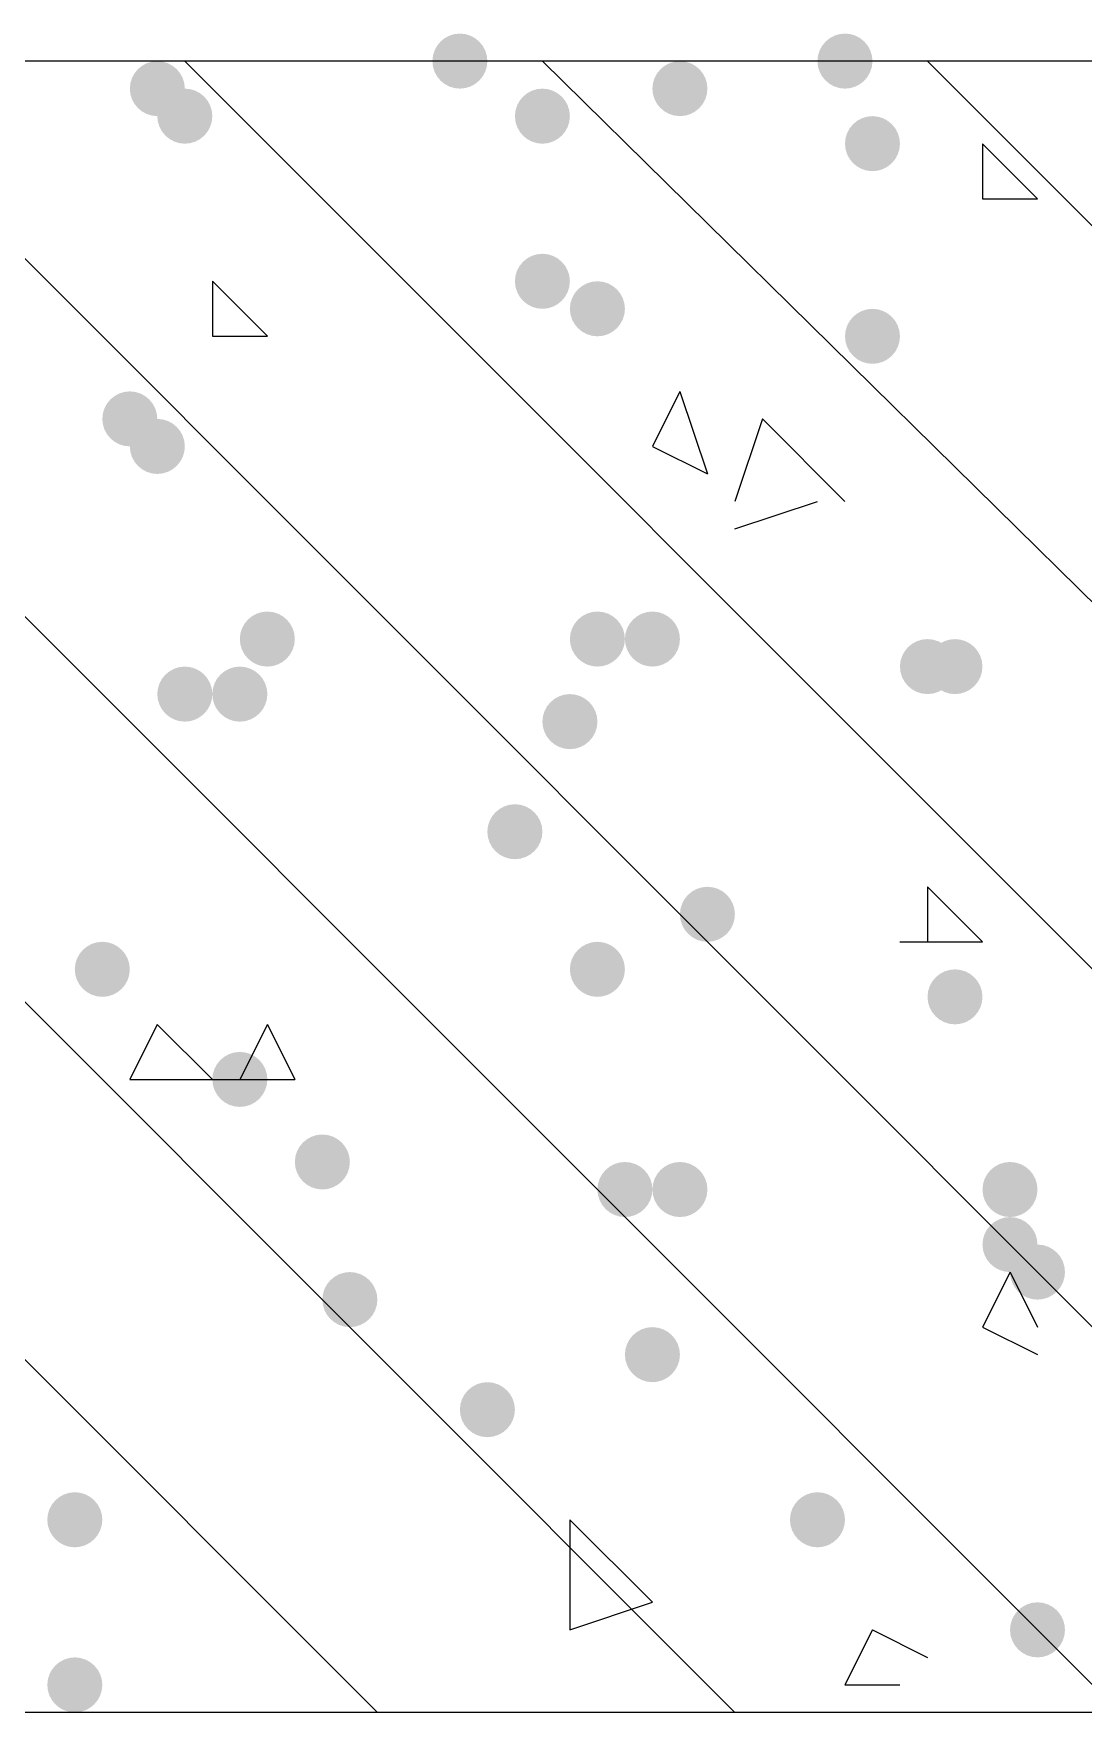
# Model space of a CAD drawing. Header units: inches. Extents: x 11 to 286, y 6 to 196.
# Drawn here: x 177.412 to 179.028, y 68.001 to 70.584 of the extents above; entities that cross this region are included whole.
import ezdxf

# ---------------------------------------------------------------- set-up
doc = ezdxf.new("R2010")
doc.units = ezdxf.units.IN
doc.header["$MEASUREMENT"] = 0
doc.layers.add('PDF_几何图形', color=7, linetype='Continuous')
doc.layers.add('PDF_实体填充', color=7, linetype='Continuous', true_color=0xffffff)

msp = doc.modelspace()

# ---------------------------------------------------------------- hatches: boundary and pattern name
at = {"layer": 'PDF_实体填充', "transparency": 33554559}
h = msp.add_hatch(color=7, dxfattribs=at)
edge = h.paths.add_edge_path(flags=0)
edge.add_spline(control_points=[(178.1104, 70.5414), (178.1104, 70.5182), (178.0914, 70.4991), (178.0681, 70.4991)], knot_values=[0, 0, 0, 0, 1, 1, 1, 1], degree=3, periodic=0)
edge.add_spline(control_points=[(178.0681, 70.4991), (178.0448, 70.4991), (178.0258, 70.5182), (178.0258, 70.5414)], knot_values=[0, 0, 0, 0, 1, 1, 1, 1], degree=3, periodic=0)
edge.add_line((178.0258, 70.5414), (178.0258, 70.5414))
edge.add_spline(control_points=[(178.0258, 70.5414), (178.0258, 70.5647), (178.0448, 70.5838), (178.0681, 70.5838)], knot_values=[0, 0, 0, 0, 1, 1, 1, 1], degree=3, periodic=0)
edge.add_spline(control_points=[(178.0681, 70.5838), (178.0914, 70.5838), (178.1104, 70.5647), (178.1104, 70.5414)], knot_values=[0, 0, 0, 0, 1, 1, 1, 1], degree=3, periodic=0)
edge.add_line((178.1104, 70.5414), (178.1104, 70.5414))
edge.add_line((178.1104, 70.5414), (178.1104, 70.5414))
h = msp.add_hatch(color=7, dxfattribs=at)
edge = h.paths.add_edge_path(flags=0)
edge.add_spline(control_points=[(178.7031, 70.5414), (178.7031, 70.5182), (178.6841, 70.4991), (178.6608, 70.4991)], knot_values=[0, 0, 0, 0, 1, 1, 1, 1], degree=3, periodic=0)
edge.add_spline(control_points=[(178.6608, 70.4991), (178.6375, 70.4991), (178.6184, 70.5182), (178.6184, 70.5414)], knot_values=[0, 0, 0, 0, 1, 1, 1, 1], degree=3, periodic=0)
edge.add_line((178.6184, 70.5414), (178.6184, 70.5414))
edge.add_spline(control_points=[(178.6184, 70.5414), (178.6184, 70.5647), (178.6375, 70.5838), (178.6608, 70.5838)], knot_values=[0, 0, 0, 0, 1, 1, 1, 1], degree=3, periodic=0)
edge.add_spline(control_points=[(178.6608, 70.5838), (178.6841, 70.5838), (178.7031, 70.5647), (178.7031, 70.5414)], knot_values=[0, 0, 0, 0, 1, 1, 1, 1], degree=3, periodic=0)
edge.add_line((178.7031, 70.5414), (178.7031, 70.5414))
edge.add_line((178.7031, 70.5414), (178.7031, 70.5414))
h = msp.add_hatch(color=7, dxfattribs=at)
edge = h.paths.add_edge_path(flags=0)
edge.add_spline(control_points=[(177.6448, 70.4991), (177.6448, 70.4758), (177.6257, 70.4568), (177.6024, 70.4568)], knot_values=[0, 0, 0, 0, 1, 1, 1, 1], degree=3, periodic=0)
edge.add_spline(control_points=[(177.6024, 70.4568), (177.5792, 70.4568), (177.5601, 70.4758), (177.5601, 70.4991)], knot_values=[0, 0, 0, 0, 1, 1, 1, 1], degree=3, periodic=0)
edge.add_line((177.5601, 70.4991), (177.5601, 70.4991))
edge.add_spline(control_points=[(177.5601, 70.4991), (177.5601, 70.5224), (177.5792, 70.5414), (177.6024, 70.5414)], knot_values=[0, 0, 0, 0, 1, 1, 1, 1], degree=3, periodic=0)
edge.add_spline(control_points=[(177.6024, 70.5414), (177.6257, 70.5414), (177.6448, 70.5224), (177.6448, 70.4991)], knot_values=[0, 0, 0, 0, 1, 1, 1, 1], degree=3, periodic=0)
edge.add_line((177.6448, 70.4991), (177.6448, 70.4991))
edge.add_line((177.6448, 70.4991), (177.6448, 70.4991))
h = msp.add_hatch(color=7, dxfattribs=at)
edge = h.paths.add_edge_path(flags=0)
edge.add_spline(control_points=[(178.4491, 70.4991), (178.4491, 70.4758), (178.4301, 70.4568), (178.4068, 70.4568)], knot_values=[0, 0, 0, 0, 1, 1, 1, 1], degree=3, periodic=0)
edge.add_spline(control_points=[(178.4068, 70.4568), (178.3835, 70.4568), (178.3644, 70.4758), (178.3644, 70.4991)], knot_values=[0, 0, 0, 0, 1, 1, 1, 1], degree=3, periodic=0)
edge.add_line((178.3644, 70.4991), (178.3644, 70.4991))
edge.add_spline(control_points=[(178.3644, 70.4991), (178.3644, 70.5224), (178.3835, 70.5414), (178.4068, 70.5414)], knot_values=[0, 0, 0, 0, 1, 1, 1, 1], degree=3, periodic=0)
edge.add_spline(control_points=[(178.4068, 70.5414), (178.4301, 70.5414), (178.4491, 70.5224), (178.4491, 70.4991)], knot_values=[0, 0, 0, 0, 1, 1, 1, 1], degree=3, periodic=0)
edge.add_line((178.4491, 70.4991), (178.4491, 70.4991))
edge.add_line((178.4491, 70.4991), (178.4491, 70.4991))
h = msp.add_hatch(color=7, dxfattribs=at)
edge = h.paths.add_edge_path(flags=0)
edge.add_spline(control_points=[(177.6871, 70.4568), (177.6871, 70.4335), (177.6681, 70.4144), (177.6448, 70.4144)], knot_values=[0, 0, 0, 0, 1, 1, 1, 1], degree=3, periodic=0)
edge.add_spline(control_points=[(177.6448, 70.4144), (177.6215, 70.4144), (177.6024, 70.4335), (177.6024, 70.4568)], knot_values=[0, 0, 0, 0, 1, 1, 1, 1], degree=3, periodic=0)
edge.add_line((177.6024, 70.4568), (177.6024, 70.4568))
edge.add_spline(control_points=[(177.6024, 70.4568), (177.6024, 70.4801), (177.6215, 70.4991), (177.6448, 70.4991)], knot_values=[0, 0, 0, 0, 1, 1, 1, 1], degree=3, periodic=0)
edge.add_spline(control_points=[(177.6448, 70.4991), (177.6681, 70.4991), (177.6871, 70.4801), (177.6871, 70.4568)], knot_values=[0, 0, 0, 0, 1, 1, 1, 1], degree=3, periodic=0)
edge.add_line((177.6871, 70.4568), (177.6871, 70.4568))
edge.add_line((177.6871, 70.4568), (177.6871, 70.4568))
h = msp.add_hatch(color=7, dxfattribs=at)
edge = h.paths.add_edge_path(flags=0)
edge.add_spline(control_points=[(178.2374, 70.4568), (178.2374, 70.4335), (178.2184, 70.4144), (178.1951, 70.4144)], knot_values=[0, 0, 0, 0, 1, 1, 1, 1], degree=3, periodic=0)
edge.add_spline(control_points=[(178.1951, 70.4144), (178.1718, 70.4144), (178.1528, 70.4335), (178.1528, 70.4568)], knot_values=[0, 0, 0, 0, 1, 1, 1, 1], degree=3, periodic=0)
edge.add_line((178.1528, 70.4568), (178.1528, 70.4568))
edge.add_spline(control_points=[(178.1528, 70.4568), (178.1528, 70.4801), (178.1718, 70.4991), (178.1951, 70.4991)], knot_values=[0, 0, 0, 0, 1, 1, 1, 1], degree=3, periodic=0)
edge.add_spline(control_points=[(178.1951, 70.4991), (178.2184, 70.4991), (178.2374, 70.4801), (178.2374, 70.4568)], knot_values=[0, 0, 0, 0, 1, 1, 1, 1], degree=3, periodic=0)
edge.add_line((178.2374, 70.4568), (178.2374, 70.4568))
edge.add_line((178.2374, 70.4568), (178.2374, 70.4568))
h = msp.add_hatch(color=7, dxfattribs=at)
edge = h.paths.add_edge_path(flags=0)
edge.add_spline(control_points=[(178.7454, 70.4144), (178.7454, 70.3912), (178.7264, 70.3721), (178.7031, 70.3721)], knot_values=[0, 0, 0, 0, 1, 1, 1, 1], degree=3, periodic=0)
edge.add_spline(control_points=[(178.7031, 70.3721), (178.6798, 70.3721), (178.6608, 70.3912), (178.6608, 70.4144)], knot_values=[0, 0, 0, 0, 1, 1, 1, 1], degree=3, periodic=0)
edge.add_line((178.6608, 70.4144), (178.6608, 70.4144))
edge.add_spline(control_points=[(178.6608, 70.4144), (178.6608, 70.4377), (178.6798, 70.4568), (178.7031, 70.4568)], knot_values=[0, 0, 0, 0, 1, 1, 1, 1], degree=3, periodic=0)
edge.add_spline(control_points=[(178.7031, 70.4568), (178.7264, 70.4568), (178.7454, 70.4377), (178.7454, 70.4144)], knot_values=[0, 0, 0, 0, 1, 1, 1, 1], degree=3, periodic=0)
edge.add_line((178.7454, 70.4144), (178.7454, 70.4144))
edge.add_line((178.7454, 70.4144), (178.7454, 70.4144))
h = msp.add_hatch(color=7, dxfattribs=at)
edge = h.paths.add_edge_path(flags=0)
edge.add_spline(control_points=[(178.2374, 70.2028), (178.2374, 70.1795), (178.2184, 70.1604), (178.1951, 70.1604)], knot_values=[0, 0, 0, 0, 1, 1, 1, 1], degree=3, periodic=0)
edge.add_spline(control_points=[(178.1951, 70.1604), (178.1718, 70.1604), (178.1528, 70.1795), (178.1528, 70.2028)], knot_values=[0, 0, 0, 0, 1, 1, 1, 1], degree=3, periodic=0)
edge.add_line((178.1528, 70.2028), (178.1528, 70.2028))
edge.add_spline(control_points=[(178.1528, 70.2028), (178.1528, 70.2261), (178.1718, 70.2451), (178.1951, 70.2451)], knot_values=[0, 0, 0, 0, 1, 1, 1, 1], degree=3, periodic=0)
edge.add_spline(control_points=[(178.1951, 70.2451), (178.2184, 70.2451), (178.2374, 70.2261), (178.2374, 70.2028)], knot_values=[0, 0, 0, 0, 1, 1, 1, 1], degree=3, periodic=0)
edge.add_line((178.2374, 70.2028), (178.2374, 70.2028))
edge.add_line((178.2374, 70.2028), (178.2374, 70.2028))
h = msp.add_hatch(color=7, dxfattribs=at)
edge = h.paths.add_edge_path(flags=0)
edge.add_spline(control_points=[(178.3221, 70.1604), (178.3221, 70.1372), (178.3031, 70.1181), (178.2798, 70.1181)], knot_values=[0, 0, 0, 0, 1, 1, 1, 1], degree=3, periodic=0)
edge.add_spline(control_points=[(178.2798, 70.1181), (178.2565, 70.1181), (178.2374, 70.1372), (178.2374, 70.1604)], knot_values=[0, 0, 0, 0, 1, 1, 1, 1], degree=3, periodic=0)
edge.add_line((178.2374, 70.1604), (178.2374, 70.1604))
edge.add_spline(control_points=[(178.2374, 70.1604), (178.2374, 70.1837), (178.2565, 70.2028), (178.2798, 70.2028)], knot_values=[0, 0, 0, 0, 1, 1, 1, 1], degree=3, periodic=0)
edge.add_spline(control_points=[(178.2798, 70.2028), (178.3031, 70.2028), (178.3221, 70.1837), (178.3221, 70.1604)], knot_values=[0, 0, 0, 0, 1, 1, 1, 1], degree=3, periodic=0)
edge.add_line((178.3221, 70.1604), (178.3221, 70.1604))
edge.add_line((178.3221, 70.1604), (178.3221, 70.1604))
h = msp.add_hatch(color=7, dxfattribs=at)
edge = h.paths.add_edge_path(flags=0)
edge.add_spline(control_points=[(178.7454, 70.1181), (178.7454, 70.0948), (178.7264, 70.0758), (178.7031, 70.0758)], knot_values=[0, 0, 0, 0, 1, 1, 1, 1], degree=3, periodic=0)
edge.add_spline(control_points=[(178.7031, 70.0758), (178.6798, 70.0758), (178.6608, 70.0948), (178.6608, 70.1181)], knot_values=[0, 0, 0, 0, 1, 1, 1, 1], degree=3, periodic=0)
edge.add_line((178.6608, 70.1181), (178.6608, 70.1181))
edge.add_spline(control_points=[(178.6608, 70.1181), (178.6608, 70.1414), (178.6798, 70.1604), (178.7031, 70.1604)], knot_values=[0, 0, 0, 0, 1, 1, 1, 1], degree=3, periodic=0)
edge.add_spline(control_points=[(178.7031, 70.1604), (178.7264, 70.1604), (178.7454, 70.1414), (178.7454, 70.1181)], knot_values=[0, 0, 0, 0, 1, 1, 1, 1], degree=3, periodic=0)
edge.add_line((178.7454, 70.1181), (178.7454, 70.1181))
edge.add_line((178.7454, 70.1181), (178.7454, 70.1181))
h = msp.add_hatch(color=7, dxfattribs=at)
edge = h.paths.add_edge_path(flags=0)
edge.add_spline(control_points=[(177.6024, 69.9911), (177.6024, 69.9678), (177.5834, 69.9488), (177.5601, 69.9488)], knot_values=[0, 0, 0, 0, 1, 1, 1, 1], degree=3, periodic=0)
edge.add_spline(control_points=[(177.5601, 69.9488), (177.5368, 69.9488), (177.5178, 69.9678), (177.5178, 69.9911)], knot_values=[0, 0, 0, 0, 1, 1, 1, 1], degree=3, periodic=0)
edge.add_line((177.5178, 69.9911), (177.5178, 69.9911))
edge.add_spline(control_points=[(177.5178, 69.9911), (177.5178, 70.0144), (177.5368, 70.0334), (177.5601, 70.0334)], knot_values=[0, 0, 0, 0, 1, 1, 1, 1], degree=3, periodic=0)
edge.add_spline(control_points=[(177.5601, 70.0334), (177.5834, 70.0334), (177.6024, 70.0144), (177.6024, 69.9911)], knot_values=[0, 0, 0, 0, 1, 1, 1, 1], degree=3, periodic=0)
edge.add_line((177.6024, 69.9911), (177.6024, 69.9911))
edge.add_line((177.6024, 69.9911), (177.6024, 69.9911))
h = msp.add_hatch(color=7, dxfattribs=at)
edge = h.paths.add_edge_path(flags=0)
edge.add_spline(control_points=[(177.6448, 69.9488), (177.6448, 69.9255), (177.6257, 69.9064), (177.6024, 69.9064)], knot_values=[0, 0, 0, 0, 1, 1, 1, 1], degree=3, periodic=0)
edge.add_spline(control_points=[(177.6024, 69.9064), (177.5792, 69.9064), (177.5601, 69.9255), (177.5601, 69.9488)], knot_values=[0, 0, 0, 0, 1, 1, 1, 1], degree=3, periodic=0)
edge.add_line((177.5601, 69.9488), (177.5601, 69.9488))
edge.add_spline(control_points=[(177.5601, 69.9488), (177.5601, 69.9721), (177.5792, 69.9911), (177.6024, 69.9911)], knot_values=[0, 0, 0, 0, 1, 1, 1, 1], degree=3, periodic=0)
edge.add_spline(control_points=[(177.6024, 69.9911), (177.6257, 69.9911), (177.6448, 69.9721), (177.6448, 69.9488)], knot_values=[0, 0, 0, 0, 1, 1, 1, 1], degree=3, periodic=0)
edge.add_line((177.6448, 69.9488), (177.6448, 69.9488))
edge.add_line((177.6448, 69.9488), (177.6448, 69.9488))
h = msp.add_hatch(color=7, dxfattribs=at)
edge = h.paths.add_edge_path(flags=0)
edge.add_spline(control_points=[(177.8141, 69.6524), (177.8141, 69.6292), (177.7951, 69.6101), (177.7718, 69.6101)], knot_values=[0, 0, 0, 0, 1, 1, 1, 1], degree=3, periodic=0)
edge.add_spline(control_points=[(177.7718, 69.6101), (177.7485, 69.6101), (177.7294, 69.6292), (177.7294, 69.6524)], knot_values=[0, 0, 0, 0, 1, 1, 1, 1], degree=3, periodic=0)
edge.add_line((177.7294, 69.6524), (177.7294, 69.6524))
edge.add_spline(control_points=[(177.7294, 69.6524), (177.7294, 69.6757), (177.7485, 69.6948), (177.7718, 69.6948)], knot_values=[0, 0, 0, 0, 1, 1, 1, 1], degree=3, periodic=0)
edge.add_spline(control_points=[(177.7718, 69.6948), (177.7951, 69.6948), (177.8141, 69.6757), (177.8141, 69.6524)], knot_values=[0, 0, 0, 0, 1, 1, 1, 1], degree=3, periodic=0)
edge.add_line((177.8141, 69.6524), (177.8141, 69.6524))
edge.add_line((177.8141, 69.6524), (177.8141, 69.6524))
h = msp.add_hatch(color=7, dxfattribs=at)
edge = h.paths.add_edge_path(flags=0)
edge.add_spline(control_points=[(178.3221, 69.6524), (178.3221, 69.6292), (178.3031, 69.6101), (178.2798, 69.6101)], knot_values=[0, 0, 0, 0, 1, 1, 1, 1], degree=3, periodic=0)
edge.add_spline(control_points=[(178.2798, 69.6101), (178.2565, 69.6101), (178.2374, 69.6292), (178.2374, 69.6524)], knot_values=[0, 0, 0, 0, 1, 1, 1, 1], degree=3, periodic=0)
edge.add_line((178.2374, 69.6524), (178.2374, 69.6524))
edge.add_spline(control_points=[(178.2374, 69.6524), (178.2374, 69.6757), (178.2565, 69.6948), (178.2798, 69.6948)], knot_values=[0, 0, 0, 0, 1, 1, 1, 1], degree=3, periodic=0)
edge.add_spline(control_points=[(178.2798, 69.6948), (178.3031, 69.6948), (178.3221, 69.6757), (178.3221, 69.6524)], knot_values=[0, 0, 0, 0, 1, 1, 1, 1], degree=3, periodic=0)
edge.add_line((178.3221, 69.6524), (178.3221, 69.6524))
edge.add_line((178.3221, 69.6524), (178.3221, 69.6524))
h = msp.add_hatch(color=7, dxfattribs=at)
edge = h.paths.add_edge_path(flags=0)
edge.add_spline(control_points=[(178.4068, 69.6524), (178.4068, 69.6292), (178.3877, 69.6101), (178.3644, 69.6101)], knot_values=[0, 0, 0, 0, 1, 1, 1, 1], degree=3, periodic=0)
edge.add_spline(control_points=[(178.3644, 69.6101), (178.3412, 69.6101), (178.3221, 69.6292), (178.3221, 69.6524)], knot_values=[0, 0, 0, 0, 1, 1, 1, 1], degree=3, periodic=0)
edge.add_line((178.3221, 69.6524), (178.3221, 69.6524))
edge.add_spline(control_points=[(178.3221, 69.6524), (178.3221, 69.6757), (178.3412, 69.6948), (178.3644, 69.6948)], knot_values=[0, 0, 0, 0, 1, 1, 1, 1], degree=3, periodic=0)
edge.add_spline(control_points=[(178.3644, 69.6948), (178.3877, 69.6948), (178.4068, 69.6757), (178.4068, 69.6524)], knot_values=[0, 0, 0, 0, 1, 1, 1, 1], degree=3, periodic=0)
edge.add_line((178.4068, 69.6524), (178.4068, 69.6524))
edge.add_line((178.4068, 69.6524), (178.4068, 69.6524))
h = msp.add_hatch(color=7, dxfattribs=at)
edge = h.paths.add_edge_path(flags=0)
edge.add_spline(control_points=[(178.8301, 69.6101), (178.8301, 69.5868), (178.8111, 69.5678), (178.7878, 69.5678)], knot_values=[0, 0, 0, 0, 1, 1, 1, 1], degree=3, periodic=0)
edge.add_spline(control_points=[(178.7878, 69.5678), (178.7645, 69.5678), (178.7454, 69.5868), (178.7454, 69.6101)], knot_values=[0, 0, 0, 0, 1, 1, 1, 1], degree=3, periodic=0)
edge.add_line((178.7454, 69.6101), (178.7454, 69.6101))
edge.add_spline(control_points=[(178.7454, 69.6101), (178.7454, 69.6334), (178.7645, 69.6524), (178.7878, 69.6524)], knot_values=[0, 0, 0, 0, 1, 1, 1, 1], degree=3, periodic=0)
edge.add_spline(control_points=[(178.7878, 69.6524), (178.8111, 69.6524), (178.8301, 69.6334), (178.8301, 69.6101)], knot_values=[0, 0, 0, 0, 1, 1, 1, 1], degree=3, periodic=0)
edge.add_line((178.8301, 69.6101), (178.8301, 69.6101))
edge.add_line((178.8301, 69.6101), (178.8301, 69.6101))
h = msp.add_hatch(color=7, dxfattribs=at)
edge = h.paths.add_edge_path(flags=0)
edge.add_spline(control_points=[(178.8724, 69.6101), (178.8724, 69.5868), (178.8534, 69.5678), (178.8301, 69.5678)], knot_values=[0, 0, 0, 0, 1, 1, 1, 1], degree=3, periodic=0)
edge.add_spline(control_points=[(178.8301, 69.5678), (178.8068, 69.5678), (178.7878, 69.5868), (178.7878, 69.6101)], knot_values=[0, 0, 0, 0, 1, 1, 1, 1], degree=3, periodic=0)
edge.add_line((178.7878, 69.6101), (178.7878, 69.6101))
edge.add_spline(control_points=[(178.7878, 69.6101), (178.7878, 69.6334), (178.8068, 69.6524), (178.8301, 69.6524)], knot_values=[0, 0, 0, 0, 1, 1, 1, 1], degree=3, periodic=0)
edge.add_spline(control_points=[(178.8301, 69.6524), (178.8534, 69.6524), (178.8724, 69.6334), (178.8724, 69.6101)], knot_values=[0, 0, 0, 0, 1, 1, 1, 1], degree=3, periodic=0)
edge.add_line((178.8724, 69.6101), (178.8724, 69.6101))
edge.add_line((178.8724, 69.6101), (178.8724, 69.6101))
h = msp.add_hatch(color=7, dxfattribs=at)
edge = h.paths.add_edge_path(flags=0)
edge.add_spline(control_points=[(177.6871, 69.5678), (177.6871, 69.5445), (177.6681, 69.5254), (177.6448, 69.5254)], knot_values=[0, 0, 0, 0, 1, 1, 1, 1], degree=3, periodic=0)
edge.add_spline(control_points=[(177.6448, 69.5254), (177.6215, 69.5254), (177.6024, 69.5445), (177.6024, 69.5678)], knot_values=[0, 0, 0, 0, 1, 1, 1, 1], degree=3, periodic=0)
edge.add_line((177.6024, 69.5678), (177.6024, 69.5678))
edge.add_spline(control_points=[(177.6024, 69.5678), (177.6024, 69.5911), (177.6215, 69.6101), (177.6448, 69.6101)], knot_values=[0, 0, 0, 0, 1, 1, 1, 1], degree=3, periodic=0)
edge.add_spline(control_points=[(177.6448, 69.6101), (177.6681, 69.6101), (177.6871, 69.5911), (177.6871, 69.5678)], knot_values=[0, 0, 0, 0, 1, 1, 1, 1], degree=3, periodic=0)
edge.add_line((177.6871, 69.5678), (177.6871, 69.5678))
edge.add_line((177.6871, 69.5678), (177.6871, 69.5678))
h = msp.add_hatch(color=7, dxfattribs=at)
edge = h.paths.add_edge_path(flags=0)
edge.add_spline(control_points=[(177.7718, 69.5678), (177.7718, 69.5445), (177.7527, 69.5254), (177.7294, 69.5254)], knot_values=[0, 0, 0, 0, 1, 1, 1, 1], degree=3, periodic=0)
edge.add_spline(control_points=[(177.7294, 69.5254), (177.7062, 69.5254), (177.6871, 69.5445), (177.6871, 69.5678)], knot_values=[0, 0, 0, 0, 1, 1, 1, 1], degree=3, periodic=0)
edge.add_line((177.6871, 69.5678), (177.6871, 69.5678))
edge.add_spline(control_points=[(177.6871, 69.5678), (177.6871, 69.5911), (177.7062, 69.6101), (177.7294, 69.6101)], knot_values=[0, 0, 0, 0, 1, 1, 1, 1], degree=3, periodic=0)
edge.add_spline(control_points=[(177.7294, 69.6101), (177.7527, 69.6101), (177.7718, 69.5911), (177.7718, 69.5678)], knot_values=[0, 0, 0, 0, 1, 1, 1, 1], degree=3, periodic=0)
edge.add_line((177.7718, 69.5678), (177.7718, 69.5678))
edge.add_line((177.7718, 69.5678), (177.7718, 69.5678))
h = msp.add_hatch(color=7, dxfattribs=at)
edge = h.paths.add_edge_path(flags=0)
edge.add_spline(control_points=[(178.2798, 69.5254), (178.2798, 69.5022), (178.2607, 69.4831), (178.2374, 69.4831)], knot_values=[0, 0, 0, 0, 1, 1, 1, 1], degree=3, periodic=0)
edge.add_spline(control_points=[(178.2374, 69.4831), (178.2142, 69.4831), (178.1951, 69.5022), (178.1951, 69.5254)], knot_values=[0, 0, 0, 0, 1, 1, 1, 1], degree=3, periodic=0)
edge.add_line((178.1951, 69.5254), (178.1951, 69.5254))
edge.add_spline(control_points=[(178.1951, 69.5254), (178.1951, 69.5487), (178.2142, 69.5678), (178.2374, 69.5678)], knot_values=[0, 0, 0, 0, 1, 1, 1, 1], degree=3, periodic=0)
edge.add_spline(control_points=[(178.2374, 69.5678), (178.2607, 69.5678), (178.2798, 69.5487), (178.2798, 69.5254)], knot_values=[0, 0, 0, 0, 1, 1, 1, 1], degree=3, periodic=0)
edge.add_line((178.2798, 69.5254), (178.2798, 69.5254))
edge.add_line((178.2798, 69.5254), (178.2798, 69.5254))
h = msp.add_hatch(color=7, dxfattribs=at)
edge = h.paths.add_edge_path(flags=0)
edge.add_spline(control_points=[(178.1951, 69.3561), (178.1951, 69.3328), (178.1761, 69.3138), (178.1528, 69.3138)], knot_values=[0, 0, 0, 0, 1, 1, 1, 1], degree=3, periodic=0)
edge.add_spline(control_points=[(178.1528, 69.3138), (178.1295, 69.3138), (178.1104, 69.3328), (178.1104, 69.3561)], knot_values=[0, 0, 0, 0, 1, 1, 1, 1], degree=3, periodic=0)
edge.add_line((178.1104, 69.3561), (178.1104, 69.3561))
edge.add_spline(control_points=[(178.1104, 69.3561), (178.1104, 69.3794), (178.1295, 69.3984), (178.1528, 69.3984)], knot_values=[0, 0, 0, 0, 1, 1, 1, 1], degree=3, periodic=0)
edge.add_spline(control_points=[(178.1528, 69.3984), (178.1761, 69.3984), (178.1951, 69.3794), (178.1951, 69.3561)], knot_values=[0, 0, 0, 0, 1, 1, 1, 1], degree=3, periodic=0)
edge.add_line((178.1951, 69.3561), (178.1951, 69.3561))
edge.add_line((178.1951, 69.3561), (178.1951, 69.3561))
h = msp.add_hatch(color=7, dxfattribs=at)
edge = h.paths.add_edge_path(flags=0)
edge.add_spline(control_points=[(178.4914, 69.2291), (178.4914, 69.2058), (178.4724, 69.1868), (178.4491, 69.1868)], knot_values=[0, 0, 0, 0, 1, 1, 1, 1], degree=3, periodic=0)
edge.add_spline(control_points=[(178.4491, 69.1868), (178.4258, 69.1868), (178.4068, 69.2058), (178.4068, 69.2291)], knot_values=[0, 0, 0, 0, 1, 1, 1, 1], degree=3, periodic=0)
edge.add_line((178.4068, 69.2291), (178.4068, 69.2291))
edge.add_spline(control_points=[(178.4068, 69.2291), (178.4068, 69.2524), (178.4258, 69.2714), (178.4491, 69.2714)], knot_values=[0, 0, 0, 0, 1, 1, 1, 1], degree=3, periodic=0)
edge.add_spline(control_points=[(178.4491, 69.2714), (178.4724, 69.2714), (178.4914, 69.2524), (178.4914, 69.2291)], knot_values=[0, 0, 0, 0, 1, 1, 1, 1], degree=3, periodic=0)
edge.add_line((178.4914, 69.2291), (178.4914, 69.2291))
edge.add_line((178.4914, 69.2291), (178.4914, 69.2291))
h = msp.add_hatch(color=7, dxfattribs=at)
edge = h.paths.add_edge_path(flags=0)
edge.add_spline(control_points=[(177.5601, 69.1444), (177.5601, 69.1212), (177.5411, 69.1021), (177.5178, 69.1021)], knot_values=[0, 0, 0, 0, 1, 1, 1, 1], degree=3, periodic=0)
edge.add_spline(control_points=[(177.5178, 69.1021), (177.4945, 69.1021), (177.4754, 69.1212), (177.4754, 69.1444)], knot_values=[0, 0, 0, 0, 1, 1, 1, 1], degree=3, periodic=0)
edge.add_line((177.4754, 69.1444), (177.4754, 69.1444))
edge.add_spline(control_points=[(177.4754, 69.1444), (177.4754, 69.1677), (177.4945, 69.1868), (177.5178, 69.1868)], knot_values=[0, 0, 0, 0, 1, 1, 1, 1], degree=3, periodic=0)
edge.add_spline(control_points=[(177.5178, 69.1868), (177.5411, 69.1868), (177.5601, 69.1677), (177.5601, 69.1444)], knot_values=[0, 0, 0, 0, 1, 1, 1, 1], degree=3, periodic=0)
edge.add_line((177.5601, 69.1444), (177.5601, 69.1444))
edge.add_line((177.5601, 69.1444), (177.5601, 69.1444))
h = msp.add_hatch(color=7, dxfattribs=at)
edge = h.paths.add_edge_path(flags=0)
edge.add_spline(control_points=[(178.3221, 69.1444), (178.3221, 69.1212), (178.3031, 69.1021), (178.2798, 69.1021)], knot_values=[0, 0, 0, 0, 1, 1, 1, 1], degree=3, periodic=0)
edge.add_spline(control_points=[(178.2798, 69.1021), (178.2565, 69.1021), (178.2374, 69.1212), (178.2374, 69.1444)], knot_values=[0, 0, 0, 0, 1, 1, 1, 1], degree=3, periodic=0)
edge.add_line((178.2374, 69.1444), (178.2374, 69.1444))
edge.add_spline(control_points=[(178.2374, 69.1444), (178.2374, 69.1677), (178.2565, 69.1868), (178.2798, 69.1868)], knot_values=[0, 0, 0, 0, 1, 1, 1, 1], degree=3, periodic=0)
edge.add_spline(control_points=[(178.2798, 69.1868), (178.3031, 69.1868), (178.3221, 69.1677), (178.3221, 69.1444)], knot_values=[0, 0, 0, 0, 1, 1, 1, 1], degree=3, periodic=0)
edge.add_line((178.3221, 69.1444), (178.3221, 69.1444))
edge.add_line((178.3221, 69.1444), (178.3221, 69.1444))
h = msp.add_hatch(color=7, dxfattribs=at)
edge = h.paths.add_edge_path(flags=0)
edge.add_spline(control_points=[(178.8724, 69.1021), (178.8724, 69.0788), (178.8534, 69.0598), (178.8301, 69.0598)], knot_values=[0, 0, 0, 0, 1, 1, 1, 1], degree=3, periodic=0)
edge.add_spline(control_points=[(178.8301, 69.0598), (178.8068, 69.0598), (178.7878, 69.0788), (178.7878, 69.1021)], knot_values=[0, 0, 0, 0, 1, 1, 1, 1], degree=3, periodic=0)
edge.add_line((178.7878, 69.1021), (178.7878, 69.1021))
edge.add_spline(control_points=[(178.7878, 69.1021), (178.7878, 69.1254), (178.8068, 69.1444), (178.8301, 69.1444)], knot_values=[0, 0, 0, 0, 1, 1, 1, 1], degree=3, periodic=0)
edge.add_spline(control_points=[(178.8301, 69.1444), (178.8534, 69.1444), (178.8724, 69.1254), (178.8724, 69.1021)], knot_values=[0, 0, 0, 0, 1, 1, 1, 1], degree=3, periodic=0)
edge.add_line((178.8724, 69.1021), (178.8724, 69.1021))
edge.add_line((178.8724, 69.1021), (178.8724, 69.1021))
h = msp.add_hatch(color=7, dxfattribs=at)
edge = h.paths.add_edge_path(flags=0)
edge.add_spline(control_points=[(177.7718, 68.9751), (177.7718, 68.9518), (177.7527, 68.9328), (177.7294, 68.9328)], knot_values=[0, 0, 0, 0, 1, 1, 1, 1], degree=3, periodic=0)
edge.add_spline(control_points=[(177.7294, 68.9328), (177.7062, 68.9328), (177.6871, 68.9518), (177.6871, 68.9751)], knot_values=[0, 0, 0, 0, 1, 1, 1, 1], degree=3, periodic=0)
edge.add_line((177.6871, 68.9751), (177.6871, 68.9751))
edge.add_spline(control_points=[(177.6871, 68.9751), (177.6871, 68.9984), (177.7062, 69.0174), (177.7294, 69.0174)], knot_values=[0, 0, 0, 0, 1, 1, 1, 1], degree=3, periodic=0)
edge.add_spline(control_points=[(177.7294, 69.0174), (177.7527, 69.0174), (177.7718, 68.9984), (177.7718, 68.9751)], knot_values=[0, 0, 0, 0, 1, 1, 1, 1], degree=3, periodic=0)
edge.add_line((177.7718, 68.9751), (177.7718, 68.9751))
edge.add_line((177.7718, 68.9751), (177.7718, 68.9751))
h = msp.add_hatch(color=7, dxfattribs=at)
edge = h.paths.add_edge_path(flags=0)
edge.add_spline(control_points=[(177.8988, 68.8481), (177.8988, 68.8248), (177.8797, 68.8058), (177.8564, 68.8058)], knot_values=[0, 0, 0, 0, 1, 1, 1, 1], degree=3, periodic=0)
edge.add_spline(control_points=[(177.8564, 68.8058), (177.8332, 68.8058), (177.8141, 68.8248), (177.8141, 68.8481)], knot_values=[0, 0, 0, 0, 1, 1, 1, 1], degree=3, periodic=0)
edge.add_line((177.8141, 68.8481), (177.8141, 68.8481))
edge.add_spline(control_points=[(177.8141, 68.8481), (177.8141, 68.8714), (177.8332, 68.8904), (177.8564, 68.8904)], knot_values=[0, 0, 0, 0, 1, 1, 1, 1], degree=3, periodic=0)
edge.add_spline(control_points=[(177.8564, 68.8904), (177.8797, 68.8904), (177.8988, 68.8714), (177.8988, 68.8481)], knot_values=[0, 0, 0, 0, 1, 1, 1, 1], degree=3, periodic=0)
edge.add_line((177.8988, 68.8481), (177.8988, 68.8481))
edge.add_line((177.8988, 68.8481), (177.8988, 68.8481))
h = msp.add_hatch(color=7, dxfattribs=at)
edge = h.paths.add_edge_path(flags=0)
edge.add_spline(control_points=[(178.3644, 68.8058), (178.3644, 68.7825), (178.3454, 68.7634), (178.3221, 68.7634)], knot_values=[0, 0, 0, 0, 1, 1, 1, 1], degree=3, periodic=0)
edge.add_spline(control_points=[(178.3221, 68.7634), (178.2988, 68.7634), (178.2798, 68.7825), (178.2798, 68.8058)], knot_values=[0, 0, 0, 0, 1, 1, 1, 1], degree=3, periodic=0)
edge.add_line((178.2798, 68.8058), (178.2798, 68.8058))
edge.add_spline(control_points=[(178.2798, 68.8058), (178.2798, 68.8291), (178.2988, 68.8481), (178.3221, 68.8481)], knot_values=[0, 0, 0, 0, 1, 1, 1, 1], degree=3, periodic=0)
edge.add_spline(control_points=[(178.3221, 68.8481), (178.3454, 68.8481), (178.3644, 68.8291), (178.3644, 68.8058)], knot_values=[0, 0, 0, 0, 1, 1, 1, 1], degree=3, periodic=0)
edge.add_line((178.3644, 68.8058), (178.3644, 68.8058))
edge.add_line((178.3644, 68.8058), (178.3644, 68.8058))
h = msp.add_hatch(color=7, dxfattribs=at)
edge = h.paths.add_edge_path(flags=0)
edge.add_spline(control_points=[(178.4491, 68.8058), (178.4491, 68.7825), (178.4301, 68.7634), (178.4068, 68.7634)], knot_values=[0, 0, 0, 0, 1, 1, 1, 1], degree=3, periodic=0)
edge.add_spline(control_points=[(178.4068, 68.7634), (178.3835, 68.7634), (178.3644, 68.7825), (178.3644, 68.8058)], knot_values=[0, 0, 0, 0, 1, 1, 1, 1], degree=3, periodic=0)
edge.add_line((178.3644, 68.8058), (178.3644, 68.8058))
edge.add_spline(control_points=[(178.3644, 68.8058), (178.3644, 68.8291), (178.3835, 68.8481), (178.4068, 68.8481)], knot_values=[0, 0, 0, 0, 1, 1, 1, 1], degree=3, periodic=0)
edge.add_spline(control_points=[(178.4068, 68.8481), (178.4301, 68.8481), (178.4491, 68.8291), (178.4491, 68.8058)], knot_values=[0, 0, 0, 0, 1, 1, 1, 1], degree=3, periodic=0)
edge.add_line((178.4491, 68.8058), (178.4491, 68.8058))
edge.add_line((178.4491, 68.8058), (178.4491, 68.8058))
h = msp.add_hatch(color=7, dxfattribs=at)
edge = h.paths.add_edge_path(flags=0)
edge.add_spline(control_points=[(178.9571, 68.8058), (178.9571, 68.7825), (178.9381, 68.7634), (178.9148, 68.7634)], knot_values=[0, 0, 0, 0, 1, 1, 1, 1], degree=3, periodic=0)
edge.add_spline(control_points=[(178.9148, 68.7634), (178.8915, 68.7634), (178.8724, 68.7825), (178.8724, 68.8058)], knot_values=[0, 0, 0, 0, 1, 1, 1, 1], degree=3, periodic=0)
edge.add_line((178.8724, 68.8058), (178.8724, 68.8058))
edge.add_spline(control_points=[(178.8724, 68.8058), (178.8724, 68.8291), (178.8915, 68.8481), (178.9148, 68.8481)], knot_values=[0, 0, 0, 0, 1, 1, 1, 1], degree=3, periodic=0)
edge.add_spline(control_points=[(178.9148, 68.8481), (178.9381, 68.8481), (178.9571, 68.8291), (178.9571, 68.8058)], knot_values=[0, 0, 0, 0, 1, 1, 1, 1], degree=3, periodic=0)
edge.add_line((178.9571, 68.8058), (178.9571, 68.8058))
edge.add_line((178.9571, 68.8058), (178.9571, 68.8058))
h = msp.add_hatch(color=7, dxfattribs=at)
edge = h.paths.add_edge_path(flags=0)
edge.add_spline(control_points=[(178.9571, 68.7211), (178.9571, 68.6978), (178.9381, 68.6788), (178.9148, 68.6788)], knot_values=[0, 0, 0, 0, 1, 1, 1, 1], degree=3, periodic=0)
edge.add_spline(control_points=[(178.9148, 68.6788), (178.8915, 68.6788), (178.8724, 68.6978), (178.8724, 68.7211)], knot_values=[0, 0, 0, 0, 1, 1, 1, 1], degree=3, periodic=0)
edge.add_line((178.8724, 68.7211), (178.8724, 68.7211))
edge.add_spline(control_points=[(178.8724, 68.7211), (178.8724, 68.7444), (178.8915, 68.7634), (178.9148, 68.7634)], knot_values=[0, 0, 0, 0, 1, 1, 1, 1], degree=3, periodic=0)
edge.add_spline(control_points=[(178.9148, 68.7634), (178.9381, 68.7634), (178.9571, 68.7444), (178.9571, 68.7211)], knot_values=[0, 0, 0, 0, 1, 1, 1, 1], degree=3, periodic=0)
edge.add_line((178.9571, 68.7211), (178.9571, 68.7211))
edge.add_line((178.9571, 68.7211), (178.9571, 68.7211))
h = msp.add_hatch(color=7, dxfattribs=at)
edge = h.paths.add_edge_path(flags=0)
edge.add_spline(control_points=[(178.9994, 68.6788), (178.9994, 68.6555), (178.9804, 68.6364), (178.9571, 68.6364)], knot_values=[0, 0, 0, 0, 1, 1, 1, 1], degree=3, periodic=0)
edge.add_spline(control_points=[(178.9571, 68.6364), (178.9338, 68.6364), (178.9148, 68.6555), (178.9148, 68.6788)], knot_values=[0, 0, 0, 0, 1, 1, 1, 1], degree=3, periodic=0)
edge.add_line((178.9148, 68.6788), (178.9148, 68.6788))
edge.add_spline(control_points=[(178.9148, 68.6788), (178.9148, 68.7021), (178.9338, 68.7211), (178.9571, 68.7211)], knot_values=[0, 0, 0, 0, 1, 1, 1, 1], degree=3, periodic=0)
edge.add_spline(control_points=[(178.9571, 68.7211), (178.9804, 68.7211), (178.9994, 68.7021), (178.9994, 68.6788)], knot_values=[0, 0, 0, 0, 1, 1, 1, 1], degree=3, periodic=0)
edge.add_line((178.9994, 68.6788), (178.9994, 68.6788))
edge.add_line((178.9994, 68.6788), (178.9994, 68.6788))
h = msp.add_hatch(color=7, dxfattribs=at)
edge = h.paths.add_edge_path(flags=0)
edge.add_spline(control_points=[(177.9411, 68.6364), (177.9411, 68.6132), (177.9221, 68.5941), (177.8988, 68.5941)], knot_values=[0, 0, 0, 0, 1, 1, 1, 1], degree=3, periodic=0)
edge.add_spline(control_points=[(177.8988, 68.5941), (177.8755, 68.5941), (177.8564, 68.6132), (177.8564, 68.6364)], knot_values=[0, 0, 0, 0, 1, 1, 1, 1], degree=3, periodic=0)
edge.add_line((177.8564, 68.6364), (177.8564, 68.6364))
edge.add_spline(control_points=[(177.8564, 68.6364), (177.8564, 68.6597), (177.8755, 68.6788), (177.8988, 68.6788)], knot_values=[0, 0, 0, 0, 1, 1, 1, 1], degree=3, periodic=0)
edge.add_spline(control_points=[(177.8988, 68.6788), (177.9221, 68.6788), (177.9411, 68.6597), (177.9411, 68.6364)], knot_values=[0, 0, 0, 0, 1, 1, 1, 1], degree=3, periodic=0)
edge.add_line((177.9411, 68.6364), (177.9411, 68.6364))
edge.add_line((177.9411, 68.6364), (177.9411, 68.6364))
h = msp.add_hatch(color=7, dxfattribs=at)
edge = h.paths.add_edge_path(flags=0)
edge.add_spline(control_points=[(178.4068, 68.5518), (178.4068, 68.5285), (178.3877, 68.5094), (178.3644, 68.5094)], knot_values=[0, 0, 0, 0, 1, 1, 1, 1], degree=3, periodic=0)
edge.add_spline(control_points=[(178.3644, 68.5094), (178.3412, 68.5094), (178.3221, 68.5285), (178.3221, 68.5518)], knot_values=[0, 0, 0, 0, 1, 1, 1, 1], degree=3, periodic=0)
edge.add_line((178.3221, 68.5518), (178.3221, 68.5518))
edge.add_spline(control_points=[(178.3221, 68.5518), (178.3221, 68.5751), (178.3412, 68.5941), (178.3644, 68.5941)], knot_values=[0, 0, 0, 0, 1, 1, 1, 1], degree=3, periodic=0)
edge.add_spline(control_points=[(178.3644, 68.5941), (178.3877, 68.5941), (178.4068, 68.5751), (178.4068, 68.5518)], knot_values=[0, 0, 0, 0, 1, 1, 1, 1], degree=3, periodic=0)
edge.add_line((178.4068, 68.5518), (178.4068, 68.5518))
edge.add_line((178.4068, 68.5518), (178.4068, 68.5518))
h = msp.add_hatch(color=7, dxfattribs=at)
edge = h.paths.add_edge_path(flags=0)
edge.add_spline(control_points=[(178.1528, 68.4671), (178.1528, 68.4438), (178.1337, 68.4248), (178.1104, 68.4248)], knot_values=[0, 0, 0, 0, 1, 1, 1, 1], degree=3, periodic=0)
edge.add_spline(control_points=[(178.1104, 68.4248), (178.0872, 68.4248), (178.0681, 68.4438), (178.0681, 68.4671)], knot_values=[0, 0, 0, 0, 1, 1, 1, 1], degree=3, periodic=0)
edge.add_line((178.0681, 68.4671), (178.0681, 68.4671))
edge.add_spline(control_points=[(178.0681, 68.4671), (178.0681, 68.4904), (178.0872, 68.5094), (178.1104, 68.5094)], knot_values=[0, 0, 0, 0, 1, 1, 1, 1], degree=3, periodic=0)
edge.add_spline(control_points=[(178.1104, 68.5094), (178.1337, 68.5094), (178.1528, 68.4904), (178.1528, 68.4671)], knot_values=[0, 0, 0, 0, 1, 1, 1, 1], degree=3, periodic=0)
edge.add_line((178.1528, 68.4671), (178.1528, 68.4671))
edge.add_line((178.1528, 68.4671), (178.1528, 68.4671))
h = msp.add_hatch(color=7, dxfattribs=at)
edge = h.paths.add_edge_path(flags=0)
edge.add_spline(control_points=[(177.5178, 68.2978), (177.5178, 68.2745), (177.4987, 68.2554), (177.4754, 68.2554)], knot_values=[0, 0, 0, 0, 1, 1, 1, 1], degree=3, periodic=0)
edge.add_spline(control_points=[(177.4754, 68.2554), (177.4522, 68.2554), (177.4331, 68.2745), (177.4331, 68.2978)], knot_values=[0, 0, 0, 0, 1, 1, 1, 1], degree=3, periodic=0)
edge.add_line((177.4331, 68.2978), (177.4331, 68.2978))
edge.add_spline(control_points=[(177.4331, 68.2978), (177.4331, 68.3211), (177.4522, 68.3401), (177.4754, 68.3401)], knot_values=[0, 0, 0, 0, 1, 1, 1, 1], degree=3, periodic=0)
edge.add_spline(control_points=[(177.4754, 68.3401), (177.4987, 68.3401), (177.5178, 68.3211), (177.5178, 68.2978)], knot_values=[0, 0, 0, 0, 1, 1, 1, 1], degree=3, periodic=0)
edge.add_line((177.5178, 68.2978), (177.5178, 68.2978))
edge.add_line((177.5178, 68.2978), (177.5178, 68.2978))
h = msp.add_hatch(color=7, dxfattribs=at)
edge = h.paths.add_edge_path(flags=0)
edge.add_spline(control_points=[(178.6608, 68.2978), (178.6608, 68.2745), (178.6417, 68.2554), (178.6184, 68.2554)], knot_values=[0, 0, 0, 0, 1, 1, 1, 1], degree=3, periodic=0)
edge.add_spline(control_points=[(178.6184, 68.2554), (178.5952, 68.2554), (178.5761, 68.2745), (178.5761, 68.2978)], knot_values=[0, 0, 0, 0, 1, 1, 1, 1], degree=3, periodic=0)
edge.add_line((178.5761, 68.2978), (178.5761, 68.2978))
edge.add_spline(control_points=[(178.5761, 68.2978), (178.5761, 68.3211), (178.5952, 68.3401), (178.6184, 68.3401)], knot_values=[0, 0, 0, 0, 1, 1, 1, 1], degree=3, periodic=0)
edge.add_spline(control_points=[(178.6184, 68.3401), (178.6417, 68.3401), (178.6608, 68.3211), (178.6608, 68.2978)], knot_values=[0, 0, 0, 0, 1, 1, 1, 1], degree=3, periodic=0)
edge.add_line((178.6608, 68.2978), (178.6608, 68.2978))
edge.add_line((178.6608, 68.2978), (178.6608, 68.2978))
h = msp.add_hatch(color=7, dxfattribs=at)
edge = h.paths.add_edge_path(flags=0)
edge.add_spline(control_points=[(178.9994, 68.1284), (178.9994, 68.1052), (178.9804, 68.0861), (178.9571, 68.0861)], knot_values=[0, 0, 0, 0, 1, 1, 1, 1], degree=3, periodic=0)
edge.add_spline(control_points=[(178.9571, 68.0861), (178.9338, 68.0861), (178.9148, 68.1052), (178.9148, 68.1284)], knot_values=[0, 0, 0, 0, 1, 1, 1, 1], degree=3, periodic=0)
edge.add_line((178.9148, 68.1284), (178.9148, 68.1284))
edge.add_spline(control_points=[(178.9148, 68.1284), (178.9148, 68.1517), (178.9338, 68.1708), (178.9571, 68.1708)], knot_values=[0, 0, 0, 0, 1, 1, 1, 1], degree=3, periodic=0)
edge.add_spline(control_points=[(178.9571, 68.1708), (178.9804, 68.1708), (178.9994, 68.1517), (178.9994, 68.1284)], knot_values=[0, 0, 0, 0, 1, 1, 1, 1], degree=3, periodic=0)
edge.add_line((178.9994, 68.1284), (178.9994, 68.1284))
edge.add_line((178.9994, 68.1284), (178.9994, 68.1284))
h = msp.add_hatch(color=7, dxfattribs=at)
edge = h.paths.add_edge_path(flags=0)
edge.add_spline(control_points=[(177.5178, 68.0438), (177.5178, 68.0205), (177.4987, 68.0014), (177.4754, 68.0014)], knot_values=[0, 0, 0, 0, 1, 1, 1, 1], degree=3, periodic=0)
edge.add_spline(control_points=[(177.4754, 68.0014), (177.4522, 68.0014), (177.4331, 68.0205), (177.4331, 68.0438)], knot_values=[0, 0, 0, 0, 1, 1, 1, 1], degree=3, periodic=0)
edge.add_line((177.4331, 68.0438), (177.4331, 68.0438))
edge.add_spline(control_points=[(177.4331, 68.0438), (177.4331, 68.0671), (177.4522, 68.0861), (177.4754, 68.0861)], knot_values=[0, 0, 0, 0, 1, 1, 1, 1], degree=3, periodic=0)
edge.add_spline(control_points=[(177.4754, 68.0861), (177.4987, 68.0861), (177.5178, 68.0671), (177.5178, 68.0438)], knot_values=[0, 0, 0, 0, 1, 1, 1, 1], degree=3, periodic=0)
edge.add_line((177.5178, 68.0438), (177.5178, 68.0438))
edge.add_line((177.5178, 68.0438), (177.5178, 68.0438))

# ---------------------------------------------------------------- linework, layer by layer
at = {"layer": 'PDF_几何图形'}
for p, q in [((184.8414, 70.5414), (159.6531, 70.5414)), ((175.4011, 70.5414), (177.9411, 68.0014)), ((175.9514, 70.5414), (178.4914, 68.0014)), ((176.5441, 70.5414), (179.0841, 68.0014)), ((177.0944, 70.5414), (179.6344, 68.0014)), ((177.6448, 70.5414), (180.1848, 68.0014)), ((178.1951, 70.5414), (180.7774, 68.0014)), ((178.7878, 70.5414), (181.3278, 68.0014)), ((178.8724, 70.4144), (178.9571, 70.3298)), ((178.8724, 70.4144), (178.8724, 70.3298)), ((178.8724, 70.3298), (178.9571, 70.3298)), ((177.6871, 70.2028), (177.7718, 70.1181)), ((177.6871, 70.2028), (177.6871, 70.1181)), ((177.6871, 70.1181), (177.7718, 70.1181)), ((178.4068, 70.0334), (178.3644, 69.9488)), ((178.4068, 70.0334), (178.4491, 69.9064)), ((178.5338, 69.9911), (178.4914, 69.8641)), ((178.5338, 69.9911), (178.6608, 69.8641)), ((178.3644, 69.9488), (178.4491, 69.9064)), ((178.4914, 69.8218), (178.6184, 69.8641)), ((178.7878, 69.2714), (178.8724, 69.1868)), ((178.7878, 69.2714), (178.7878, 69.1868)), ((178.7454, 69.1868), (178.8724, 69.1868)), ((177.6024, 69.0598), (177.5601, 68.9751)), ((177.6024, 69.0598), (177.6871, 68.9751)), ((177.7718, 69.0598), (177.7294, 68.9751)), ((177.7718, 69.0598), (177.8141, 68.9751)), ((177.5601, 68.9751), (177.6871, 68.9751)), ((177.6871, 68.9751), (177.8141, 68.9751)), ((178.9148, 68.6788), (178.8724, 68.5941)), ((178.9148, 68.6788), (178.9571, 68.5941)), ((178.8724, 68.5941), (178.9571, 68.5518)), ((178.2374, 68.2978), (178.3644, 68.1708)), ((178.2374, 68.2978), (178.2374, 68.1284)), ((178.2374, 68.1284), (178.3644, 68.1708)), ((178.7031, 68.1284), (178.6608, 68.0438)), ((178.7031, 68.1284), (178.7878, 68.0861)), ((178.6608, 68.0438), (178.7454, 68.0438)), ((187.4238, 68.0014), (176.9251, 68.0014))]:
    msp.add_line(p, q, dxfattribs=at)

doc.saveas('drawing.dxf')
